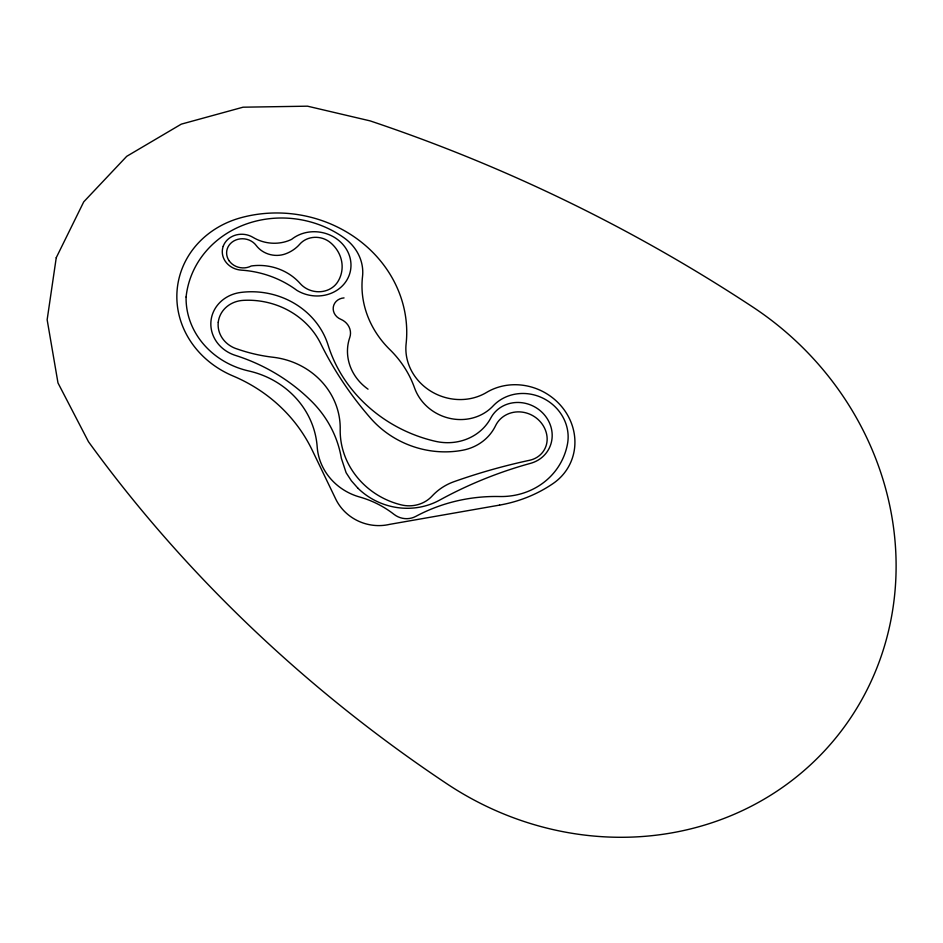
<?xml version="1.0" encoding="UTF-8"?>
<svg xmlns="http://www.w3.org/2000/svg" width="943" height="943" viewBox="0 0 943 943"><rect width="100%" height="100%" fill="white"/><g stroke="black" fill="none" stroke-linecap="round" stroke-linejoin="round"><path stroke-width="1.41" d="M344.042 297.905A12.235 11.139 13.4 0 0 333.303 307.041A12.235 11.139 13.4 0 0 340.718 319.253A15.937 14.581 12.6 0 1 349.77 337.511A49.083 45.087 17.1 0 0 368.029 389.164M56.25 257.698L47.15 319.748L57.983 382.929L88.477 441.725A1144.177 895.249 32.6 0 0 447.23 784.01A303.835 282.983 39.2 0 0 853.957 712.802A303.835 282.983 39.2 0 0 751.488 306.169A3327.918 2335.67 -62.8 0 0 370.104 120.881L307.512 106.182L243.07 107.196L181.28 124.146L126.716 156.326L83.738 201.849L56.25 257.698M499.578 505.106L389.624 524.367A46.231 43.755 16.7 0 1 335.696 498.988L312.239 450.224A160.616 151.033 -6.2 0 0 232.992 375.962A93.369 84.658 8.7 0 1 176.93 292.896A93.369 84.658 8.7 0 1 240.63 217.809A126.81 115.8 9 0 1 406.115 343.806A51.841 47.468 21.3 0 0 431.199 391.439A51.841 47.468 21.3 0 0 486.576 392.429A57.264 53.114 28.2 0 1 563.997 409.592A57.264 53.114 28.2 0 1 553.258 483.405A142.24 130.759 22.4 0 1 499.578 505.106M357.845 488.132L351.397 480.824L346.128 472.738L341.342 458.263A113.443 106.653 1.2 0 0 311.909 401.659A190.604 179.748 -6.4 0 0 235.396 355.393A35.669 32.498 6.8 0 1 210.937 321.469A35.669 32.498 6.8 0 1 240.713 292.448A78.257 71.963 6.5 0 1 328.129 345.185A139.234 126.397 20.9 0 0 435.336 441.289A51.606 47.739 21.3 0 0 490.831 417.973A32.875 30.459 28.1 0 1 544.076 414.46A32.875 30.459 28.1 0 1 530.532 463.343A495.664 457.013 72 0 0 439.521 500.179A66.847 62.686 18.9 0 1 357.845 488.132M186.089 296.998A79.99 72.54 8.4 0 0 248.775 370.976A89.149 83.42 2 0 1 317.19 446.935A57.417 53.904 16 0 0 359.66 497.008A97.718 94.748 10.4 0 1 394.033 514.371A19.461 18.483 20.3 0 0 415.769 516.399A177.154 170.813 47.1 0 1 499.484 496.525A72.705 67.448 26.2 0 0 567.474 444.082A43.284 40.078 28.5 0 0 543.71 398.559A43.284 40.078 28.5 0 0 493.083 405.961A46.337 42.659 21.9 0 1 449.528 418.303A46.337 42.659 21.9 0 1 414.555 387.927A105.651 98.543 10.5 0 0 389.919 349.664A95.844 86.544 20.3 0 1 362.513 276.653A46.325 41.775 11.8 0 0 344.289 238.013A99.227 90.198 9.5 0 0 244.803 224.552A99.227 90.198 9.5 0 0 186.089 296.998M223.208 246.288A20.015 17.929 7.7 0 0 241.373 270.146A98.178 90.104 5.4 0 1 296.939 290.397A35.504 31.968 11.8 0 0 343.865 284.244A35.504 31.968 11.8 0 0 339.339 240.948A35.504 31.968 11.8 0 0 291.599 239.369A37.237 33.076 9.8 0 1 253.019 237.365A20.015 17.929 7.7 0 0 223.208 246.288M218.257 322.235A27.418 24.989 6.7 0 0 237.671 349.158A149.018 132.822 10.5 0 0 273.116 357.256A75.381 70.348 6 0 1 340.199 429.383A77.856 72.788 19.9 0 0 401.117 504.847A32.003 30.211 19.9 0 0 432.13 496.03A58.761 55.826 29.7 0 1 454.09 481.649A765.433 681.046 81.9 0 1 529.648 460.267A24.601 22.797 28.4 0 0 546.987 436.314A27.418 25.414 28.3 0 0 524.261 412.456A27.418 25.414 28.3 0 0 495.57 425.694A49.673 46.042 22 0 1 462.589 450.247A92.296 84.858 20.4 0 1 370.599 418.209A336.121 295.112 27.4 0 1 320.714 343.617A78.481 72.293 6 0 0 243.2 300.369A27.418 24.989 6.7 0 0 218.257 322.235M229.149 260.822A16.243 14.558 7.7 0 0 251.309 265.973A51.535 46.867 7.9 0 1 300.18 283.548A22.962 20.711 11.8 0 0 337.783 281.792A34.915 31.437 11.3 0 0 330.557 242.728A21.159 19.013 11.8 0 0 299.768 244.178A36.86 32.84 9.6 0 1 285.564 253.844A23.893 21.335 9.7 0 1 256.19 245.451A16.243 14.558 7.7 0 0 233.876 240.936A16.243 14.558 7.7 0 0 229.149 260.822"/></g></svg>
